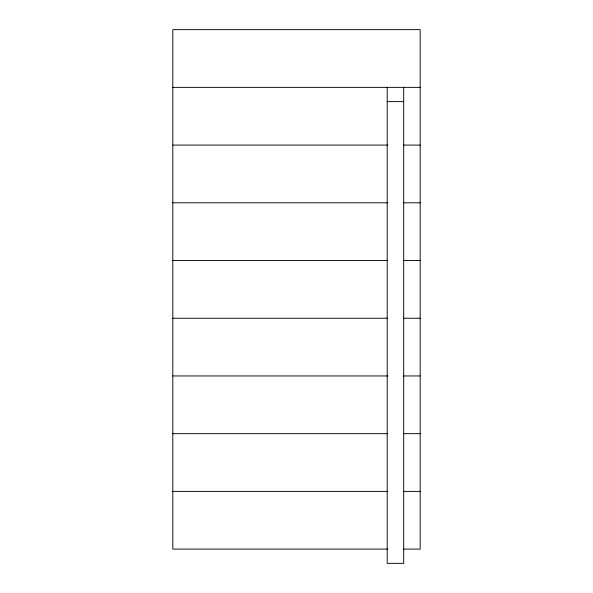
<?xml version="1.0" encoding="UTF-8"?>
<svg xmlns="http://www.w3.org/2000/svg" width="593" height="593" viewBox="0 0 593 593"><rect width="100%" height="100%" fill="white"/><g stroke="black" fill="none" stroke-linecap="round" stroke-linejoin="round"><path stroke-width="0.89" d="M172.822 87.364L420.178 87.364M387.199 101.611L403.692 101.611M172.822 145.085L387.755 145.085M403.507 145.085L420.178 145.085M172.822 202.799L387.755 202.799M403.507 202.799L420.178 202.799M172.822 260.52L387.755 260.52M403.507 260.52L420.178 260.52M172.822 318.233L387.755 318.233M403.507 318.233L420.178 318.233M172.822 375.955L387.755 375.955M403.507 375.955L420.178 375.955M172.822 433.668L387.755 433.668M403.507 433.668L420.178 433.668M172.822 491.389L387.755 491.389M403.507 491.389L420.178 491.389M387.755 549.103L172.822 549.103L172.822 29.65L420.178 29.65L420.178 549.103L403.507 549.103M403.692 87.364L403.692 563.35L387.199 563.35L387.199 87.364"/></g></svg>
